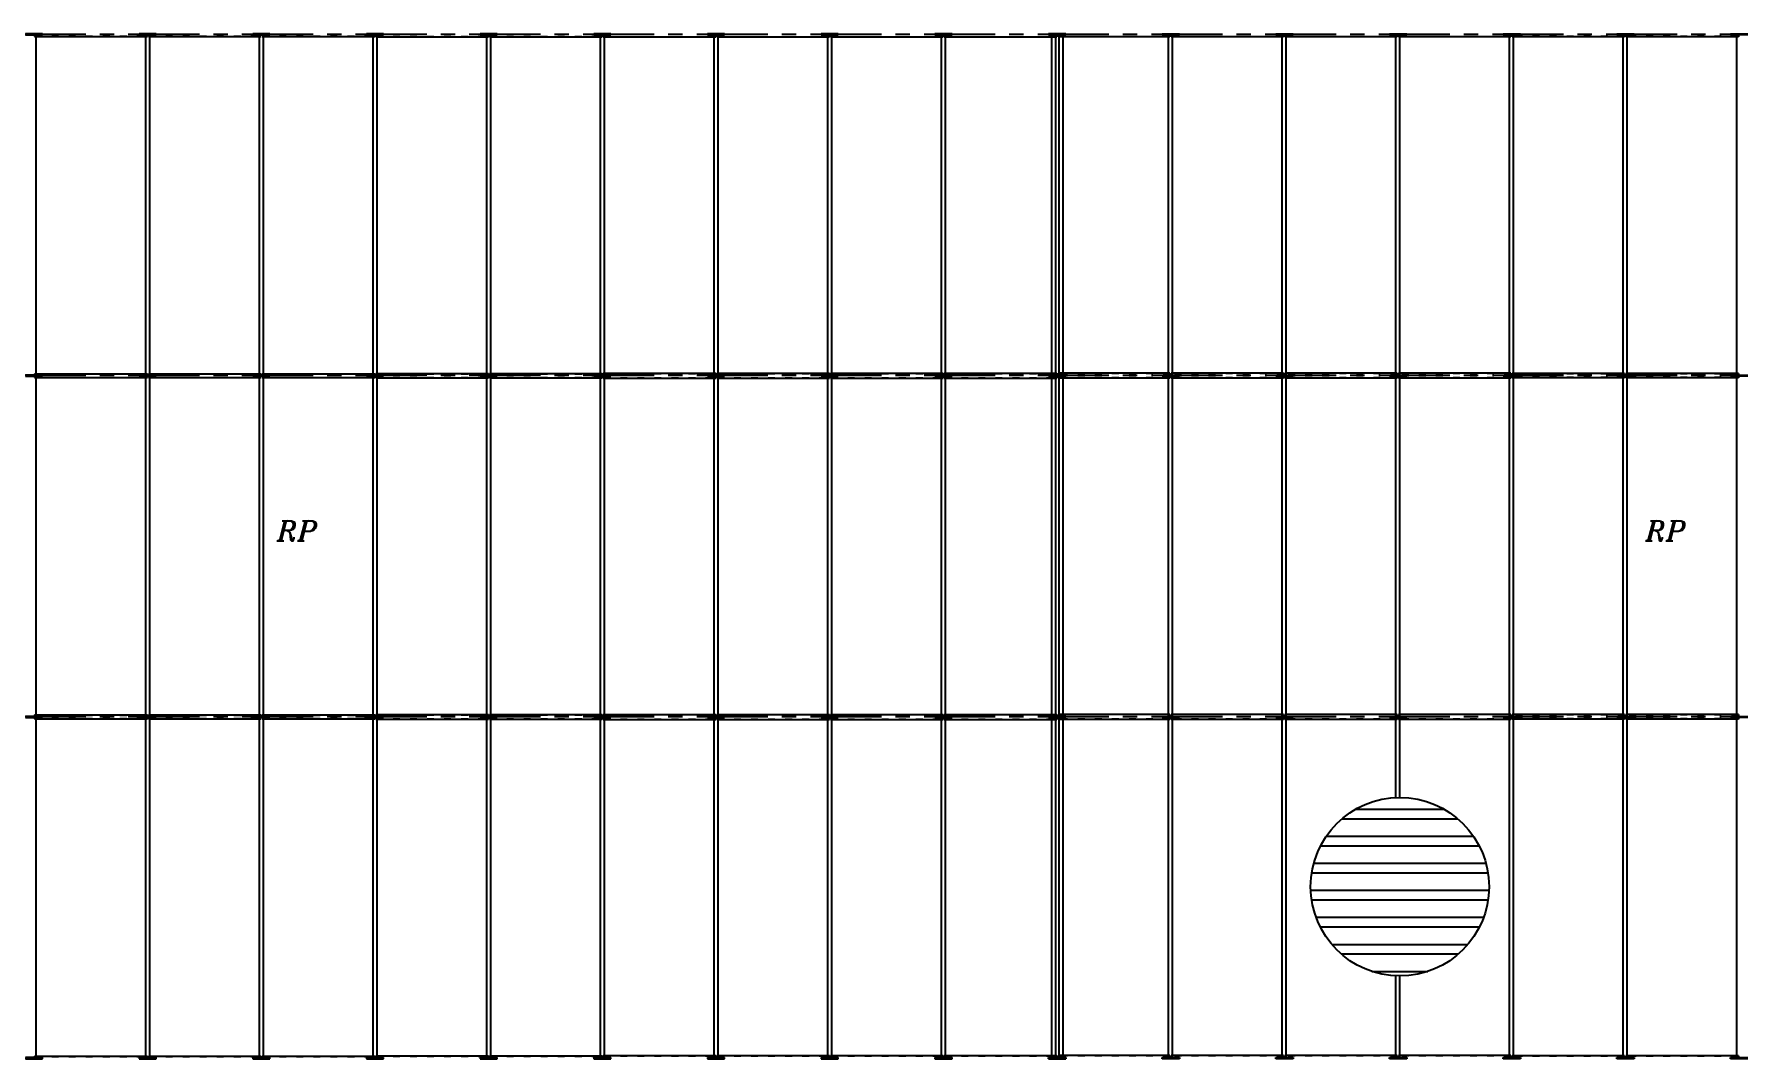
# Model space of a CAD drawing. Header units: inches. Extents: x -15 to 1885144, y -42615 to 866270.
# Drawn here: x 1662029 to 1692024, y 358420 to 376420 of the extents above; entities that cross this region are included whole.
import ezdxf

# ---------------------------------------------------------------- set-up
doc = ezdxf.new("R2010")
doc.units = ezdxf.units.IN
doc.header["$LTSCALE"] = 100
doc.header["$MEASUREMENT"] = 0
for name, pattern in [('CENTER', [2, 1.25, -0.25, 0.25, -0.25]), ('dash line', [30, 12, -18]), ('PHANTOM2', [1.25, 0.625, -0.125, 0.125, -0.125, 0.125, -0.125])]:
    doc.linetypes.add(name, pattern=pattern)
for name, color, linetype in [('axis', 8, 'PHANTOM2'), ('layout', 7, 'Continuous'), ('purlins', 4, 'Continuous'), ('text', 3, 'Continuous')]:
    doc.layers.add(name, color=color, linetype=linetype)
doc.styles.add('TEXT-3', font='ITALICT.shx', dxfattribs={"height": 350})

# ---------------------------------------------------------------- blocks, each defined once
blk = doc.blocks.new('*U1131')
at = {"layer": 'layout', "ltscale": 0.01}
for p, q in [((150, 10), (-150, 10)), ((-150, 10), (-150, -10)), ((150, -10), (150, 10)), ((-150, -10), (150, -10))]:
    blk.add_line(p, q, dxfattribs=at)
blk = doc.blocks.new('*U1132')
at = {"layer": 'layout', "color": 0, "linetype": 'ByBlock', "lineweight": -2, "transparency": 16777216}
for p in [(0, 0), (2000, 0), (4000, 0), (6000, 0), (8000, 0), (10000, 0), (12000, 0), (14000, 0), (16000, 0), (18000, 0)]:
    blk.add_blockref('*U1131', p, dxfattribs=at)
blk = doc.blocks.new('*U1133')
at = {"layer": 'layout', "ltscale": 0.01}
for p, q in [((150, 10), (-150, 10)), ((-150, 10), (-150, -10)), ((150, -10), (150, 10)), ((-150, -10), (150, -10))]:
    blk.add_line(p, q, dxfattribs=at)
blk = doc.blocks.new('*U1134')
at = {"layer": 'layout', "color": 0, "linetype": 'ByBlock', "lineweight": -2, "transparency": 16777216}
for p in [(0, 0), (2000, 0), (4000, 0), (6000, 0), (8000, 0), (10000, 0), (12000, 0), (14000, 0), (16000, 0), (18000, 0)]:
    blk.add_blockref('*U1133', p, dxfattribs=at)
blk = doc.blocks.new('*U1135')
at = {"layer": 'layout', "ltscale": 0.01}
for p, q in [((150, 10), (-150, 10)), ((-150, 10), (-150, -10)), ((150, -10), (150, 10)), ((-150, -10), (150, -10))]:
    blk.add_line(p, q, dxfattribs=at)
blk = doc.blocks.new('*U1136')
at = {"layer": 'layout', "color": 0, "linetype": 'ByBlock', "lineweight": -2, "transparency": 16777216}
for p in [(0, 0), (2000, 0), (4000, 0), (6000, 0), (8000, 0), (10000, 0), (12000, 0), (14000, 0), (16000, 0), (18000, 0)]:
    blk.add_blockref('*U1135', p, dxfattribs=at)
blk = doc.blocks.new('*U1137')
at = {"layer": 'layout', "ltscale": 0.01}
for p, q in [((150, 10), (-150, 10)), ((-150, 10), (-150, -10)), ((150, -10), (150, 10)), ((-150, -10), (150, -10))]:
    blk.add_line(p, q, dxfattribs=at)
blk = doc.blocks.new('*U1138')
at = {"layer": 'layout', "color": 0, "linetype": 'ByBlock', "lineweight": -2, "transparency": 16777216}
for p in [(0, 0), (2000, 0), (4000, 0), (6000, 0), (8000, 0), (10000, 0), (12000, 0), (14000, 0), (16000, 0), (18000, 0)]:
    blk.add_blockref('*U1137', p, dxfattribs=at)
blk = doc.blocks.new('*U1139')
at = {"layer": 'layout', "ltscale": 0.01}
for p, q in [((150, 10), (-150, 10)), ((-150, 10), (-150, -10)), ((150, -10), (150, 10)), ((-150, -10), (150, -10))]:
    blk.add_line(p, q, dxfattribs=at)
blk = doc.blocks.new('*U1140')
at = {"layer": 'layout', "color": 0, "linetype": 'ByBlock', "lineweight": -2, "transparency": 16777216}
for p in [(0, 0), (2000, 0), (4000, 0), (6000, 0), (8000, 0), (10000, 0), (12000, 0), (14000, 0), (16000, 0), (18000, 0)]:
    blk.add_blockref('*U1139', p, dxfattribs=at)
blk = doc.blocks.new('*U1141')
at = {"layer": 'layout', "ltscale": 0.01}
for p, q in [((150, 10), (-150, 10)), ((-150, 10), (-150, -10)), ((150, -10), (150, 10)), ((-150, -10), (150, -10))]:
    blk.add_line(p, q, dxfattribs=at)
blk = doc.blocks.new('*U1142')
at = {"layer": 'layout', "color": 0, "linetype": 'ByBlock', "lineweight": -2, "transparency": 16777216}
for p in [(0, 0), (2000, 0), (4000, 0), (6000, 0), (8000, 0), (10000, 0), (12000, 0), (14000, 0), (16000, 0), (18000, 0)]:
    blk.add_blockref('*U1141', p, dxfattribs=at)
blk = doc.blocks.new('*U1143')
at = {"layer": 'layout', "ltscale": 0.01}
for p, q in [((150, 10), (-150, 10)), ((-150, 10), (-150, -10)), ((150, -10), (150, 10)), ((-150, -10), (150, -10))]:
    blk.add_line(p, q, dxfattribs=at)
blk = doc.blocks.new('*U1144')
at = {"layer": 'layout', "color": 0, "linetype": 'ByBlock', "lineweight": -2, "transparency": 16777216}
for p in [(0, 0), (2000, 0), (4000, 0), (6000, 0), (8000, 0), (10000, 0), (12000, 0), (14000, 0), (16000, 0), (18000, 0)]:
    blk.add_blockref('*U1143', p, dxfattribs=at)
blk = doc.blocks.new('*U1145')
at = {"layer": 'layout', "ltscale": 0.01}
for p, q in [((150, 10), (-150, 10)), ((-150, 10), (-150, -10)), ((150, -10), (150, 10)), ((-150, -10), (150, -10))]:
    blk.add_line(p, q, dxfattribs=at)
blk = doc.blocks.new('*U1146')
at = {"layer": 'layout', "color": 0, "linetype": 'ByBlock', "lineweight": -2, "transparency": 16777216}
for p in [(0, 0), (2000, 0), (4000, 0), (6000, 0), (8000, 0), (10000, 0), (12000, 0), (14000, 0), (16000, 0), (18000, 0)]:
    blk.add_blockref('*U1145', p, dxfattribs=at)
blk = doc.blocks.new('*U1182')
at = {"layer": 'text', "linetype": 'Continuous', "style": 'TEXT-3'}
for p in [(651, -175), (24728, -175)]:
    blk.add_text('RP', height=350, dxfattribs=at).set_placement(p)
blk = doc.blocks.new('*U1183')
at = {"layer": 'text', "color": 0, "linetype": 'ByBlock', "lineweight": -2, "transparency": 16777216}
blk.add_blockref('*U1182', (0, 36000), dxfattribs=at)

msp = doc.modelspace()

# ---------------------------------------------------------------- hatches: boundary and pattern name
at = {"layer": 'layout', "ltscale": 0.01}
h = msp.add_hatch(dxfattribs=at)
h.set_pattern_fill('STEEL', color=256, scale=3802.420809, angle=135)
h.set_pattern_definition([(180, (1074222.45, 228756.6), (-4e-14, -475.3026), []), (180, (1074054.4, 228588.55), (-4e-14, -475.3026), [])])
h.paths.add_polyline_path([(1684489.726, 361429.695, 1), (1687627.851, 361429.695, 1)])

# ---------------------------------------------------------------- linework, layer by layer
at = {"layer": 'axis', "linetype": 'CENTER', "ltscale": 10}
for p, q in [((1734936.993, 376414.695), (1628025.176, 376414.695)), ((1734936.993, 376414.695), (1628025.176, 376414.695)), ((1734936.993, 376414.695), (1628025.176, 376414.695)), ((1734936.993, 376414.695), (1628025.176, 376414.695)), ((1734936.993, 370414.695), (1628025.176, 370414.695)), ((1734936.993, 370414.695), (1628025.176, 370414.695)), ((1734936.993, 370414.695), (1628025.176, 370414.695)), ((1734936.993, 370414.695), (1628025.176, 370414.695)), ((1734936.993, 364414.695), (1628025.176, 364414.695)), ((1734936.993, 364414.695), (1628025.176, 364414.695)), ((1734936.993, 364414.695), (1628025.176, 364414.695)), ((1734936.993, 364414.695), (1628025.176, 364414.695))]:
    msp.add_line(p, q, dxfattribs=at)
at = {"layer": 'layout', "ltscale": 0.01}
for p, q in [((1662039.378, 376404.695), (1662039.378, 376379.695)), ((1664024.378, 376404.695), (1664024.378, 376379.695)), ((1664044.378, 376404.695), (1664044.378, 376379.695)), ((1668024.378, 376404.695), (1668024.378, 376379.695)), ((1668044.378, 376404.695), (1668044.378, 376374.695)), ((1670024.378, 376404.695), (1670024.378, 376374.695)), ((1670044.378, 376404.695), (1670044.378, 376374.695)), ((1672024.378, 376404.695), (1672024.378, 376374.695)), ((1672044.378, 376404.695), (1672044.378, 376369.695)), ((1674024.378, 376404.695), (1674024.378, 376369.695)), ((1674044.378, 376404.695), (1674044.378, 376369.695)), ((1676024.378, 376404.695), (1676024.378, 376369.695)), ((1676044.378, 376404.695), (1676044.378, 376369.695)), ((1678024.378, 376404.695), (1678024.378, 376369.695)), ((1678044.378, 376404.695), (1678044.378, 376369.695)), ((1680024.378, 376404.695), (1680024.378, 376369.695)), ((1680044.378, 376404.695), (1680044.378, 376369.695)), ((1682014.378, 376404.695), (1682014.378, 376369.695)), ((1682034.378, 376404.695), (1682034.378, 376369.695)), ((1684014.378, 376404.695), (1684014.378, 376369.695)), ((1684034.378, 376404.695), (1684034.378, 376369.695)), ((1686014.378, 376404.695), (1686014.378, 376369.695)), ((1686034.378, 376404.695), (1686034.378, 376369.695)), ((1688014.378, 376404.695), (1688014.378, 376369.695)), ((1688034.378, 376404.695), (1688034.378, 376374.695)), ((1690014.378, 376404.695), (1690014.378, 376374.695)), ((1690034.378, 376404.695), (1690034.378, 376374.695)), ((1692014.378, 376404.695), (1692014.378, 376374.695)), ((1662039.378, 370449.695), (1662039.378, 370424.695)), ((1664024.378, 370449.695), (1664024.378, 370424.695)), ((1664044.378, 370449.695), (1664044.378, 370424.695)), ((1668024.378, 370449.695), (1668024.378, 370424.695)), ((1668044.378, 370454.695), (1668044.378, 370424.695)), ((1670024.378, 370454.695), (1670024.378, 370424.695)), ((1670044.378, 370454.695), (1670044.378, 370424.695)), ((1672024.378, 370454.695), (1672024.378, 370424.695)), ((1672044.378, 370459.695), (1672044.378, 370424.695)), ((1674024.378, 370459.695), (1674024.378, 370424.695)), ((1674044.378, 370459.695), (1674044.378, 370424.695)), ((1676024.378, 370459.695), (1676024.378, 370424.695)), ((1676044.378, 370459.695), (1676044.378, 370424.695)), ((1678024.378, 370459.695), (1678024.378, 370424.695)), ((1678044.378, 370459.695), (1678044.378, 370424.695)), ((1680024.378, 370459.695), (1680024.378, 370424.695)), ((1680044.378, 370459.695), (1680044.378, 370424.695)), ((1682014.378, 370459.695), (1682014.378, 370424.695)), ((1682034.378, 370459.695), (1682034.378, 370424.695)), ((1684014.378, 370459.695), (1684014.378, 370424.695)), ((1684034.378, 370459.695), (1684034.378, 370424.695)), ((1686014.378, 370459.695), (1686014.378, 370424.695)), ((1686034.378, 370459.695), (1686034.378, 370424.695)), ((1688014.378, 370459.695), (1688014.378, 370424.695)), ((1688034.378, 370454.695), (1688034.378, 370424.695)), ((1690014.378, 370454.695), (1690014.378, 370424.695)), ((1690034.378, 370454.695), (1690034.378, 370424.695)), ((1692014.378, 370454.695), (1692014.378, 370424.695)), ((1662039.378, 370404.695), (1662039.378, 370379.695)), ((1664024.378, 370404.695), (1664024.378, 370379.695)), ((1664044.378, 370404.695), (1664044.378, 370379.695)), ((1668024.378, 370404.695), (1668024.378, 370379.695)), ((1668044.378, 370404.695), (1668044.378, 370374.695)), ((1670024.378, 370404.695), (1670024.378, 370374.695)), ((1670044.378, 370404.695), (1670044.378, 370374.695)), ((1672024.378, 370404.695), (1672024.378, 370374.695)), ((1672044.378, 370404.695), (1672044.378, 370369.695)), ((1674024.378, 370404.695), (1674024.378, 370369.695)), ((1674044.378, 370404.695), (1674044.378, 370369.695)), ((1676024.378, 370404.695), (1676024.378, 370369.695)), ((1676044.378, 370404.695), (1676044.378, 370369.695)), ((1678024.378, 370404.695), (1678024.378, 370369.695)), ((1678044.378, 370404.695), (1678044.378, 370369.695)), ((1680024.378, 370404.695), (1680024.378, 370369.695)), ((1680044.378, 370404.695), (1680044.378, 370369.695)), ((1682014.378, 370404.695), (1682014.378, 370369.695)), ((1682034.378, 370404.695), (1682034.378, 370369.695)), ((1684014.378, 370404.695), (1684014.378, 370369.695)), ((1684034.378, 370404.695), (1684034.378, 370369.695)), ((1686014.378, 370404.695), (1686014.378, 370369.695)), ((1686034.378, 370404.695), (1686034.378, 370369.695)), ((1688014.378, 370404.695), (1688014.378, 370369.695)), ((1688034.378, 370404.695), (1688034.378, 370374.695)), ((1690014.378, 370404.695), (1690014.378, 370374.695)), ((1690034.378, 370404.695), (1690034.378, 370374.695)), ((1692014.378, 370404.695), (1692014.378, 370374.695)), ((1662039.378, 364449.695), (1662039.378, 364424.695)), ((1664024.378, 364449.695), (1664024.378, 364424.695)), ((1664044.378, 364449.695), (1664044.378, 364424.695)), ((1668024.378, 364449.695), (1668024.378, 364424.695)), ((1668044.378, 364454.695), (1668044.378, 364424.695)), ((1670024.378, 364454.695), (1670024.378, 364424.695)), ((1670044.378, 364454.695), (1670044.378, 364424.695)), ((1672024.378, 364454.695), (1672024.378, 364424.695)), ((1672044.378, 364459.695), (1672044.378, 364424.695)), ((1674024.378, 364459.695), (1674024.378, 364424.695)), ((1674044.378, 364459.695), (1674044.378, 364424.695)), ((1676024.378, 364459.695), (1676024.378, 364424.695)), ((1676044.378, 364459.695), (1676044.378, 364424.695)), ((1678024.378, 364459.695), (1678024.378, 364424.695)), ((1678044.378, 364459.695), (1678044.378, 364424.695)), ((1680024.378, 364459.695), (1680024.378, 364424.695)), ((1680044.378, 364459.695), (1680044.378, 364424.695)), ((1682014.378, 364459.695), (1682014.378, 364424.695)), ((1682034.378, 364459.695), (1682034.378, 364424.695)), ((1684014.378, 364459.695), (1684014.378, 364424.695)), ((1684034.378, 364459.695), (1684034.378, 364424.695)), ((1686014.378, 364459.695), (1686014.378, 364424.695)), ((1686034.378, 364459.695), (1686034.378, 364424.695)), ((1688014.378, 364459.695), (1688014.378, 364424.695)), ((1688034.378, 364454.695), (1688034.378, 364424.695)), ((1690014.378, 364454.695), (1690014.378, 364424.695)), ((1690034.378, 364454.695), (1690034.378, 364424.695)), ((1692014.378, 364454.695), (1692014.378, 364424.695)), ((1662039.378, 364404.695), (1662039.378, 364379.695)), ((1664024.378, 364404.695), (1664024.378, 364379.695)), ((1664044.378, 364404.695), (1664044.378, 364379.695)), ((1668024.378, 364404.695), (1668024.378, 364379.695)), ((1668044.378, 364404.695), (1668044.378, 364374.695)), ((1670024.378, 364404.695), (1670024.378, 364374.695)), ((1670044.378, 364404.695), (1670044.378, 364374.695)), ((1672024.378, 364404.695), (1672024.378, 364374.695)), ((1672044.378, 364404.695), (1672044.378, 364369.695)), ((1674024.378, 364404.695), (1674024.378, 364369.695)), ((1674044.378, 364404.695), (1674044.378, 364369.695)), ((1676024.378, 364404.695), (1676024.378, 364369.695)), ((1676044.378, 364404.695), (1676044.378, 364369.695)), ((1678024.378, 364404.695), (1678024.378, 364369.695)), ((1678044.378, 364404.695), (1678044.378, 364369.695)), ((1680024.378, 364404.695), (1680024.378, 364369.695)), ((1680044.378, 364404.695), (1680044.378, 364369.695)), ((1682014.378, 364404.695), (1682014.378, 364369.695)), ((1682034.378, 364404.695), (1682034.378, 364369.695)), ((1684014.378, 364404.695), (1684014.378, 364369.695)), ((1684034.378, 364404.695), (1684034.378, 364369.695)), ((1686014.378, 364404.695), (1686014.378, 364369.695)), ((1686034.378, 364404.695), (1686034.378, 364369.695)), ((1688014.378, 364404.695), (1688014.378, 364369.695)), ((1688034.378, 364404.695), (1688034.378, 364374.695)), ((1690014.378, 364404.695), (1690014.378, 364374.695)), ((1690034.378, 364404.695), (1690034.378, 364374.695)), ((1692014.378, 364404.695), (1692014.378, 364374.695)), ((1662039.378, 358449.695), (1662039.378, 358424.695)), ((1664024.378, 358449.695), (1664024.378, 358424.695)), ((1664044.378, 358449.695), (1664044.378, 358424.695)), ((1668024.378, 358449.695), (1668024.378, 358424.695)), ((1668044.378, 358454.695), (1668044.378, 358424.695)), ((1670024.378, 358454.695), (1670024.378, 358424.695)), ((1670044.378, 358454.695), (1670044.378, 358424.695)), ((1672024.378, 358454.695), (1672024.378, 358424.695)), ((1672044.378, 358459.695), (1672044.378, 358424.695)), ((1674024.378, 358459.695), (1674024.378, 358424.695)), ((1674044.378, 358459.695), (1674044.378, 358424.695)), ((1676024.378, 358459.695), (1676024.378, 358424.695)), ((1676044.378, 358459.695), (1676044.378, 358424.695)), ((1678024.378, 358459.695), (1678024.378, 358424.695)), ((1678044.378, 358459.695), (1678044.378, 358424.695)), ((1680024.378, 358459.695), (1680024.378, 358424.695)), ((1680044.378, 358459.695), (1680044.378, 358424.695)), ((1682014.378, 358459.695), (1682014.378, 358424.695)), ((1682034.378, 358459.695), (1682034.378, 358424.695)), ((1684014.378, 358459.695), (1684014.378, 358424.695)), ((1684034.378, 358459.695), (1684034.378, 358424.695)), ((1686014.378, 358459.695), (1686014.378, 358424.695)), ((1686034.378, 358459.695), (1686034.378, 358424.695)), ((1688014.378, 358459.695), (1688014.378, 358424.695)), ((1688034.378, 358454.695), (1688034.378, 358424.695)), ((1690014.378, 358454.695), (1690014.378, 358424.695)), ((1690034.378, 358454.695), (1690034.378, 358424.695)), ((1692014.378, 358454.695), (1692014.378, 358424.695))]:
    msp.add_line(p, q, dxfattribs=at)
at = {"layer": 'layout', "linetype": 'dash line', "ltscale": 0.1}
for p, q in [((1662039.378, 376384.695), (1664024.378, 376384.695)), ((1664044.378, 376384.695), (1666024.378, 376384.695)), ((1666044.378, 376384.695), (1668024.378, 376384.695)), ((1668044.378, 376379.695), (1670024.378, 376379.695)), ((1670044.378, 376379.695), (1672024.378, 376379.695)), ((1672044.378, 376374.695), (1674024.378, 376374.695)), ((1674044.378, 376374.695), (1676024.378, 376374.695)), ((1676044.378, 376374.695), (1678024.378, 376374.695)), ((1678044.378, 376374.695), (1680024.378, 376374.695)), ((1682014.378, 376374.695), (1680044.378, 376374.695)), ((1684014.378, 376374.695), (1682034.378, 376374.695)), ((1686014.378, 376374.695), (1684034.378, 376374.695)), ((1688014.378, 376374.695), (1686034.378, 376374.695)), ((1690014.378, 376379.695), (1688034.378, 376379.695)), ((1692014.378, 376379.695), (1690034.378, 376379.695)), ((1662039.378, 370444.695), (1664024.378, 370444.695)), ((1664044.378, 370444.695), (1666024.378, 370444.695)), ((1666044.378, 370444.695), (1668024.378, 370444.695)), ((1668044.378, 370449.695), (1670024.378, 370449.695)), ((1670044.378, 370449.695), (1672024.378, 370449.695)), ((1672044.378, 370454.695), (1674024.378, 370454.695)), ((1674044.378, 370454.695), (1676024.378, 370454.695)), ((1676044.378, 370454.695), (1678024.378, 370454.695)), ((1678044.378, 370454.695), (1680024.378, 370454.695)), ((1682014.378, 370454.695), (1680044.378, 370454.695)), ((1684014.378, 370454.695), (1682034.378, 370454.695)), ((1686014.378, 370454.695), (1684034.378, 370454.695)), ((1688014.378, 370454.695), (1686034.378, 370454.695)), ((1690014.378, 370449.695), (1688034.378, 370449.695)), ((1692014.378, 370449.695), (1690034.378, 370449.695)), ((1662039.378, 370384.695), (1664024.378, 370384.695)), ((1664044.378, 370384.695), (1666024.378, 370384.695)), ((1666044.378, 370384.695), (1668024.378, 370384.695)), ((1668044.378, 370379.695), (1670024.378, 370379.695)), ((1670044.378, 370379.695), (1672024.378, 370379.695)), ((1672044.378, 370374.695), (1674024.378, 370374.695)), ((1674044.378, 370374.695), (1676024.378, 370374.695)), ((1676044.378, 370374.695), (1678024.378, 370374.695)), ((1678044.378, 370374.695), (1680024.378, 370374.695)), ((1682014.378, 370374.695), (1680044.378, 370374.695)), ((1684014.378, 370374.695), (1682034.378, 370374.695)), ((1686014.378, 370374.695), (1684034.378, 370374.695)), ((1688014.378, 370374.695), (1686034.378, 370374.695)), ((1690014.378, 370379.695), (1688034.378, 370379.695)), ((1692014.378, 370379.695), (1690034.378, 370379.695)), ((1662039.378, 364444.695), (1664024.378, 364444.695)), ((1664044.378, 364444.695), (1666024.378, 364444.695)), ((1666044.378, 364444.695), (1668024.378, 364444.695)), ((1668044.378, 364449.695), (1670024.378, 364449.695)), ((1670044.378, 364449.695), (1672024.378, 364449.695)), ((1672044.378, 364454.695), (1674024.378, 364454.695)), ((1674044.378, 364454.695), (1676024.378, 364454.695)), ((1676044.378, 364454.695), (1678024.378, 364454.695)), ((1678044.378, 364454.695), (1680024.378, 364454.695)), ((1682014.378, 364454.695), (1680044.378, 364454.695)), ((1684014.378, 364454.695), (1682034.378, 364454.695)), ((1686014.378, 364454.695), (1684034.378, 364454.695)), ((1688014.378, 364454.695), (1686034.378, 364454.695)), ((1690014.378, 364449.695), (1688034.378, 364449.695)), ((1692014.378, 364449.695), (1690034.378, 364449.695)), ((1662039.378, 364384.695), (1664024.378, 364384.695)), ((1664044.378, 364384.695), (1666024.378, 364384.695)), ((1666044.378, 364384.695), (1668024.378, 364384.695)), ((1668044.378, 364379.695), (1670024.378, 364379.695)), ((1670044.378, 364379.695), (1672024.378, 364379.695)), ((1672044.378, 364374.695), (1674024.378, 364374.695)), ((1674044.378, 364374.695), (1676024.378, 364374.695)), ((1676044.378, 364374.695), (1678024.378, 364374.695)), ((1678044.378, 364374.695), (1680024.378, 364374.695)), ((1682014.378, 364374.695), (1680044.378, 364374.695)), ((1684014.378, 364374.695), (1682034.378, 364374.695)), ((1686014.378, 364374.695), (1684034.378, 364374.695)), ((1688014.378, 364374.695), (1686034.378, 364374.695)), ((1690014.378, 364379.695), (1688034.378, 364379.695)), ((1692014.378, 364379.695), (1690034.378, 364379.695)), ((1662039.378, 358444.695), (1664024.378, 358444.695)), ((1664044.378, 358444.695), (1666024.378, 358444.695)), ((1666044.378, 358444.695), (1668024.378, 358444.695)), ((1668044.378, 358449.695), (1670024.378, 358449.695)), ((1670044.378, 358449.695), (1672024.378, 358449.695)), ((1672044.378, 358454.695), (1674024.378, 358454.695)), ((1674044.378, 358454.695), (1676024.378, 358454.695)), ((1676044.378, 358454.695), (1678024.378, 358454.695)), ((1678044.378, 358454.695), (1680024.378, 358454.695)), ((1682014.378, 358454.695), (1680044.378, 358454.695)), ((1684014.378, 358454.695), (1682034.378, 358454.695)), ((1686014.378, 358454.695), (1684034.378, 358454.695)), ((1688014.378, 358454.695), (1686034.378, 358454.695)), ((1690014.378, 358449.695), (1688034.378, 358449.695)), ((1692014.378, 358449.695), (1690034.378, 358449.695))]:
    msp.add_line(p, q, dxfattribs=at)
at = {"layer": 'layout'}
for p, q in [((1662039.378, 376379.695), (1664024.378, 376379.695)), ((1664044.378, 376379.695), (1666024.378, 376379.695)), ((1666044.378, 376379.695), (1668024.378, 376379.695)), ((1668044.378, 376374.695), (1670024.378, 376374.695)), ((1670044.378, 376374.695), (1672024.378, 376374.695)), ((1672044.378, 376369.695), (1674024.378, 376369.695)), ((1674044.378, 376369.695), (1676024.378, 376369.695)), ((1676044.378, 376369.695), (1678024.378, 376369.695)), ((1678044.378, 376369.695), (1680024.378, 376369.695)), ((1682014.378, 376369.695), (1680044.378, 376369.695)), ((1684014.378, 376369.695), (1682034.378, 376369.695)), ((1686014.378, 376369.695), (1684034.378, 376369.695)), ((1688014.378, 376369.695), (1686034.378, 376369.695)), ((1690014.378, 376374.695), (1688034.378, 376374.695)), ((1692014.378, 376374.695), (1690034.378, 376374.695)), ((1662039.378, 370449.695), (1664024.378, 370449.695)), ((1664044.378, 370449.695), (1666024.378, 370449.695)), ((1666044.378, 370449.695), (1668024.378, 370449.695)), ((1668044.378, 370454.695), (1670024.378, 370454.695)), ((1670044.378, 370454.695), (1672024.378, 370454.695)), ((1672044.378, 370459.695), (1674024.378, 370459.695)), ((1674044.378, 370459.695), (1676024.378, 370459.695)), ((1676044.378, 370459.695), (1678024.378, 370459.695)), ((1678044.378, 370459.695), (1680024.378, 370459.695)), ((1682014.378, 370459.695), (1680044.378, 370459.695)), ((1684014.378, 370459.695), (1682034.378, 370459.695)), ((1686014.378, 370459.695), (1684034.378, 370459.695)), ((1688014.378, 370459.695), (1686034.378, 370459.695)), ((1690014.378, 370454.695), (1688034.378, 370454.695)), ((1692014.378, 370454.695), (1690034.378, 370454.695)), ((1662039.378, 370379.695), (1664024.378, 370379.695)), ((1664044.378, 370379.695), (1666024.378, 370379.695)), ((1666044.378, 370379.695), (1668024.378, 370379.695)), ((1668044.378, 370374.695), (1670024.378, 370374.695)), ((1670044.378, 370374.695), (1672024.378, 370374.695)), ((1672044.378, 370369.695), (1674024.378, 370369.695)), ((1674044.378, 370369.695), (1676024.378, 370369.695)), ((1676044.378, 370369.695), (1678024.378, 370369.695)), ((1678044.378, 370369.695), (1680024.378, 370369.695)), ((1682014.378, 370369.695), (1680044.378, 370369.695)), ((1684014.378, 370369.695), (1682034.378, 370369.695)), ((1686014.378, 370369.695), (1684034.378, 370369.695)), ((1688014.378, 370369.695), (1686034.378, 370369.695)), ((1690014.378, 370374.695), (1688034.378, 370374.695)), ((1692014.378, 370374.695), (1690034.378, 370374.695)), ((1662039.378, 364449.695), (1664024.378, 364449.695)), ((1664044.378, 364449.695), (1666024.378, 364449.695)), ((1666044.378, 364449.695), (1668024.378, 364449.695)), ((1668044.378, 364454.695), (1670024.378, 364454.695)), ((1670044.378, 364454.695), (1672024.378, 364454.695)), ((1672044.378, 364459.695), (1674024.378, 364459.695)), ((1674044.378, 364459.695), (1676024.378, 364459.695)), ((1676044.378, 364459.695), (1678024.378, 364459.695)), ((1678044.378, 364459.695), (1680024.378, 364459.695)), ((1682014.378, 364459.695), (1680044.378, 364459.695)), ((1684014.378, 364459.695), (1682034.378, 364459.695)), ((1686014.378, 364459.695), (1684034.378, 364459.695)), ((1688014.378, 364459.695), (1686034.378, 364459.695)), ((1690014.378, 364454.695), (1688034.378, 364454.695)), ((1692014.378, 364454.695), (1690034.378, 364454.695)), ((1662039.378, 364379.695), (1664024.378, 364379.695)), ((1664044.378, 364379.695), (1666024.378, 364379.695)), ((1666044.378, 364379.695), (1668024.378, 364379.695)), ((1668044.378, 364374.695), (1670024.378, 364374.695)), ((1670044.378, 364374.695), (1672024.378, 364374.695)), ((1672044.378, 364369.695), (1674024.378, 364369.695)), ((1674044.378, 364369.695), (1676024.378, 364369.695)), ((1676044.378, 364369.695), (1678024.378, 364369.695)), ((1678044.378, 364369.695), (1680024.378, 364369.695)), ((1682014.378, 364369.695), (1680044.378, 364369.695)), ((1684014.378, 364369.695), (1682034.378, 364369.695)), ((1686014.378, 364369.695), (1684034.378, 364369.695)), ((1688014.378, 364369.695), (1686034.378, 364369.695)), ((1690014.378, 364374.695), (1688034.378, 364374.695)), ((1692014.378, 364374.695), (1690034.378, 364374.695)), ((1662039.378, 358449.695), (1664024.378, 358449.695)), ((1664044.378, 358449.695), (1666024.378, 358449.695)), ((1666044.378, 358449.695), (1668024.378, 358449.695)), ((1668044.378, 358454.695), (1670024.378, 358454.695)), ((1670044.378, 358454.695), (1672024.378, 358454.695)), ((1672044.378, 358459.695), (1674024.378, 358459.695)), ((1674044.378, 358459.695), (1676024.378, 358459.695)), ((1676044.378, 358459.695), (1678024.378, 358459.695)), ((1678044.378, 358459.695), (1680024.378, 358459.695)), ((1682014.378, 358459.695), (1680044.378, 358459.695)), ((1684014.378, 358459.695), (1682034.378, 358459.695)), ((1686014.378, 358459.695), (1684034.378, 358459.695)), ((1688014.378, 358459.695), (1686034.378, 358459.695)), ((1690014.378, 358454.695), (1688034.378, 358454.695)), ((1692014.378, 358454.695), (1690034.378, 358454.695))]:
    msp.add_line(p, q, dxfattribs=at)
at = {"layer": 'layout', "linetype": 'dash line', "ltscale": 0.01}
for p, q in [((1666024.378, 376404.695), (1666024.378, 376379.695)), ((1666044.378, 376404.695), (1666044.378, 376379.695)), ((1666024.378, 370449.695), (1666024.378, 370424.695)), ((1666044.378, 370449.695), (1666044.378, 370424.695)), ((1666024.378, 370404.695), (1666024.378, 370379.695)), ((1666044.378, 370404.695), (1666044.378, 370379.695)), ((1666024.378, 364449.695), (1666024.378, 364424.695)), ((1666044.378, 364449.695), (1666044.378, 364424.695)), ((1666024.378, 364404.695), (1666024.378, 364379.695)), ((1666044.378, 364404.695), (1666044.378, 364379.695)), ((1666024.378, 358449.695), (1666024.378, 358424.695)), ((1666044.378, 358449.695), (1666044.378, 358424.695))]:
    msp.add_line(p, q, dxfattribs=at)
at = {"layer": 'layout', "ltscale": 0.01}
msp.add_circle((1686058.789, 361429.695), 1569.062, dxfattribs=at)
at = {"layer": 'purlins', "ltscale": 0.01}
for p, q in [((1662067.345, 370449.695), (1662067.345, 376404.695)), ((1663997.468, 370449.695), (1663997.468, 376404.695)), ((1664067.345, 370449.695), (1664067.345, 376404.695)), ((1665997.468, 370449.695), (1665997.468, 376404.695)), ((1666067.345, 370449.695), (1666067.345, 376404.695)), ((1667997.468, 370449.695), (1667997.468, 376404.695)), ((1668067.345, 370454.695), (1668067.345, 376404.695)), ((1669997.468, 370454.695), (1669997.468, 376404.695)), ((1670067.345, 376404.695), (1669997.468, 376404.695)), ((1670067.345, 370454.695), (1670067.345, 376404.695)), ((1671997.468, 370454.695), (1671997.468, 376404.695)), ((1672067.345, 370454.695), (1672067.345, 376404.695)), ((1673997.468, 370454.695), (1673997.468, 376404.695)), ((1674067.345, 370454.695), (1674067.345, 376404.695)), ((1675997.468, 370454.695), (1675997.468, 376404.695)), ((1676067.345, 370454.695), (1676067.345, 376404.695)), ((1677997.468, 370454.695), (1677997.468, 376404.695)), ((1678067.345, 370454.695), (1678067.345, 376404.695)), ((1679933.529, 370454.695), (1679933.529, 376404.695)), ((1680003.433, 370454.695), (1680003.433, 376404.695)), ((1680065.324, 370454.695), (1680065.324, 376404.695)), ((1680135.227, 370454.695), (1680135.227, 376404.695)), ((1681988.912, 370454.695), (1681988.912, 376404.695)), ((1682058.789, 370454.695), (1682058.789, 376404.695)), ((1683988.912, 370454.695), (1683988.912, 376404.695)), ((1684058.789, 370454.695), (1684058.789, 376404.695)), ((1685988.912, 370454.695), (1685988.912, 376404.695)), ((1686058.789, 370454.695), (1686058.789, 376404.695)), ((1687988.912, 370454.695), (1687988.912, 376404.695)), ((1688058.789, 370454.695), (1688058.789, 376404.695)), ((1689988.912, 370454.695), (1689988.912, 376404.695)), ((1690058.789, 370454.695), (1690058.789, 376404.695)), ((1691988.912, 370454.695), (1691988.912, 376404.695)), ((1662067.345, 370424.695), (1662067.345, 370449.695)), ((1663997.468, 370424.695), (1663997.468, 370449.695)), ((1664067.345, 370424.695), (1664067.345, 370449.695)), ((1665997.468, 370424.695), (1665997.468, 370459.695)), ((1666067.345, 370424.695), (1666067.345, 370459.695)), ((1667997.468, 370424.695), (1667997.468, 370459.695)), ((1668067.345, 370424.695), (1668067.345, 370459.695)), ((1669997.468, 370424.695), (1669997.468, 370459.695)), ((1670067.345, 370424.695), (1670067.345, 370459.695)), ((1671997.468, 370424.695), (1671997.468, 370459.695)), ((1672067.345, 370424.695), (1672067.345, 370459.695)), ((1673997.468, 370424.695), (1673997.468, 370459.695)), ((1674067.345, 370424.695), (1674067.345, 370459.695)), ((1675997.468, 370424.695), (1675997.468, 370459.695)), ((1676067.345, 370424.695), (1676067.345, 370459.695)), ((1677997.468, 370424.695), (1677997.468, 370459.695)), ((1678067.345, 370424.695), (1678067.345, 370459.695)), ((1679933.529, 370424.695), (1679933.529, 370459.695)), ((1680003.433, 370424.695), (1680003.433, 370459.695)), ((1680065.324, 370424.695), (1680065.324, 370459.695)), ((1680135.227, 370424.695), (1680135.227, 370459.695)), ((1681988.912, 370424.695), (1681988.912, 370459.695)), ((1682058.789, 370424.695), (1682058.789, 370459.695)), ((1683988.912, 370424.695), (1683988.912, 370459.695)), ((1684058.789, 370424.695), (1684058.789, 370459.695)), ((1685988.912, 370424.695), (1685988.912, 370459.695)), ((1686058.789, 370424.695), (1686058.789, 370459.695)), ((1687988.912, 370424.695), (1687988.912, 370459.695)), ((1688058.789, 370424.695), (1688058.789, 370459.695)), ((1689988.912, 370424.695), (1689988.912, 370459.695)), ((1690058.789, 370424.695), (1690058.789, 370459.695)), ((1691988.912, 370424.695), (1691988.912, 370459.695)), ((1662067.345, 364449.695), (1662067.345, 370404.695)), ((1663997.468, 364449.695), (1663997.468, 370404.695)), ((1664067.345, 364449.695), (1664067.345, 370404.695)), ((1665997.468, 364449.695), (1665997.468, 370404.695)), ((1666067.345, 364449.695), (1666067.345, 370404.695)), ((1667997.468, 364449.695), (1667997.468, 370404.695)), ((1668067.345, 364454.695), (1668067.345, 370404.695)), ((1669997.468, 364454.695), (1669997.468, 370404.695)), ((1670067.345, 370404.695), (1669997.468, 370404.695)), ((1670067.345, 364454.695), (1670067.345, 370404.695)), ((1671997.468, 364454.695), (1671997.468, 370404.695)), ((1672067.345, 364454.695), (1672067.345, 370404.695)), ((1673997.468, 364454.695), (1673997.468, 370404.695)), ((1674067.345, 364454.695), (1674067.345, 370404.695)), ((1675997.468, 364454.695), (1675997.468, 370404.695)), ((1676067.345, 364454.695), (1676067.345, 370404.695)), ((1677997.468, 364454.695), (1677997.468, 370404.695)), ((1678067.345, 364454.695), (1678067.345, 370404.695)), ((1679933.529, 364454.695), (1679933.529, 370404.695)), ((1680003.433, 364454.695), (1680003.433, 370404.695)), ((1680065.324, 364454.695), (1680065.324, 370404.695)), ((1680135.227, 364454.695), (1680135.227, 370404.695)), ((1681988.912, 364454.695), (1681988.912, 370404.695)), ((1682058.789, 364454.695), (1682058.789, 370404.695)), ((1683988.912, 364454.695), (1683988.912, 370404.695)), ((1684058.789, 364454.695), (1684058.789, 370404.695)), ((1685988.912, 364454.695), (1685988.912, 370404.695)), ((1686058.789, 364454.695), (1686058.789, 370404.695)), ((1687988.912, 364454.695), (1687988.912, 370404.695)), ((1688058.789, 364454.695), (1688058.789, 370404.695)), ((1689988.912, 364454.695), (1689988.912, 370404.695)), ((1690058.789, 364454.695), (1690058.789, 370404.695)), ((1691988.912, 364454.695), (1691988.912, 370404.695)), ((1662067.345, 364424.695), (1662067.345, 364449.695)), ((1663997.468, 364424.695), (1663997.468, 364449.695)), ((1664067.345, 364424.695), (1664067.345, 364449.695)), ((1665997.468, 364424.695), (1665997.468, 364459.695)), ((1666067.345, 364424.695), (1666067.345, 364459.695)), ((1667997.468, 364424.695), (1667997.468, 364459.695)), ((1668067.345, 364424.695), (1668067.345, 364459.695)), ((1669997.468, 364424.695), (1669997.468, 364459.695)), ((1670067.345, 364424.695), (1670067.345, 364459.695)), ((1671997.468, 364424.695), (1671997.468, 364459.695)), ((1672067.345, 364424.695), (1672067.345, 364459.695)), ((1673997.468, 364424.695), (1673997.468, 364459.695)), ((1674067.345, 364424.695), (1674067.345, 364459.695)), ((1675997.468, 364424.695), (1675997.468, 364459.695)), ((1676067.345, 364424.695), (1676067.345, 364459.695)), ((1677997.468, 364424.695), (1677997.468, 364459.695)), ((1678067.345, 364424.695), (1678067.345, 364459.695)), ((1679933.529, 364424.695), (1679933.529, 364459.695)), ((1680003.433, 364424.695), (1680003.433, 364459.695)), ((1680065.324, 364424.695), (1680065.324, 364459.695)), ((1680135.227, 364424.695), (1680135.227, 364459.695)), ((1681988.912, 364424.695), (1681988.912, 364459.695)), ((1682058.789, 364424.695), (1682058.789, 364459.695)), ((1683988.912, 364424.695), (1683988.912, 364459.695)), ((1684058.789, 364424.695), (1684058.789, 364459.695)), ((1685988.912, 364424.695), (1685988.912, 364459.695)), ((1686058.789, 364424.695), (1686058.789, 364459.695)), ((1687988.912, 364424.695), (1687988.912, 364459.695)), ((1688058.789, 364424.695), (1688058.789, 364459.695)), ((1689988.912, 364424.695), (1689988.912, 364459.695)), ((1690058.789, 364424.695), (1690058.789, 364459.695)), ((1691988.912, 364424.695), (1691988.912, 364459.695)), ((1662067.345, 358449.695), (1662067.345, 364404.695)), ((1663997.468, 358449.695), (1663997.468, 364404.695)), ((1664067.345, 358449.695), (1664067.345, 364404.695)), ((1665997.468, 358449.695), (1665997.468, 364404.695)), ((1666067.345, 358449.695), (1666067.345, 364404.695)), ((1667997.468, 358449.695), (1667997.468, 364404.695)), ((1668067.345, 358454.695), (1668067.345, 364404.695)), ((1669997.468, 358454.695), (1669997.468, 364404.695)), ((1670067.345, 364404.695), (1669997.468, 364404.695)), ((1670067.345, 358454.695), (1670067.345, 364404.695)), ((1671997.468, 358454.695), (1671997.468, 364404.695)), ((1672067.345, 358454.695), (1672067.345, 364404.695)), ((1673997.468, 358454.695), (1673997.468, 364404.695)), ((1674067.345, 358454.695), (1674067.345, 364404.695)), ((1675997.468, 358454.695), (1675997.468, 364404.695)), ((1676067.345, 358454.695), (1676067.345, 364404.695)), ((1677997.468, 358454.695), (1677997.468, 364404.695)), ((1678067.345, 358454.695), (1678067.345, 364404.695)), ((1679933.529, 358454.695), (1679933.529, 364404.695)), ((1680003.433, 358454.695), (1680003.433, 364404.695)), ((1680065.324, 358454.695), (1680065.324, 364404.695)), ((1680135.227, 358454.695), (1680135.227, 364404.695)), ((1681988.912, 358454.695), (1681988.912, 364404.695)), ((1682058.789, 358454.695), (1682058.789, 364404.695)), ((1683988.912, 358454.695), (1683988.912, 364404.695)), ((1684058.789, 358454.695), (1684058.789, 364404.695)), ((1685988.912, 362997.201), (1685988.912, 364404.695)), ((1686058.789, 362998.758), (1686058.789, 364404.695)), ((1687988.912, 358454.695), (1687988.912, 364404.695)), ((1688058.789, 358454.695), (1688058.789, 364404.695)), ((1689988.912, 358454.695), (1689988.912, 364404.695)), ((1690058.789, 358454.695), (1690058.789, 364404.695)), ((1691988.912, 358454.695), (1691988.912, 364404.695)), ((1685988.912, 358454.695), (1685988.912, 359862.19)), ((1686058.789, 358454.695), (1686058.789, 359860.633)), ((1662067.345, 358424.695), (1662067.345, 358449.695)), ((1663997.468, 358424.695), (1663997.468, 358449.695)), ((1664067.345, 358424.695), (1664067.345, 358449.695)), ((1665997.468, 358424.695), (1665997.468, 358459.695)), ((1666067.345, 358424.695), (1666067.345, 358459.695)), ((1667997.468, 358424.695), (1667997.468, 358459.695)), ((1668067.345, 358424.695), (1668067.345, 358459.695)), ((1669997.468, 358424.695), (1669997.468, 358459.695)), ((1670067.345, 358424.695), (1670067.345, 358459.695)), ((1671997.468, 358424.695), (1671997.468, 358459.695)), ((1672067.345, 358424.695), (1672067.345, 358459.695)), ((1673997.468, 358424.695), (1673997.468, 358459.695)), ((1674067.345, 358424.695), (1674067.345, 358459.695)), ((1675997.468, 358424.695), (1675997.468, 358459.695)), ((1676067.345, 358424.695), (1676067.345, 358459.695)), ((1677997.468, 358424.695), (1677997.468, 358459.695)), ((1678067.345, 358424.695), (1678067.345, 358459.695)), ((1679933.529, 358424.695), (1679933.529, 358459.695)), ((1680003.433, 358424.695), (1680003.433, 358459.695)), ((1680065.324, 358424.695), (1680065.324, 358459.695)), ((1680135.227, 358424.695), (1680135.227, 358459.695)), ((1681988.912, 358424.695), (1681988.912, 358459.695)), ((1682058.789, 358424.695), (1682058.789, 358459.695)), ((1683988.912, 358424.695), (1683988.912, 358459.695)), ((1684058.789, 358424.695), (1684058.789, 358459.695)), ((1685988.912, 358424.695), (1685988.912, 358459.695)), ((1686058.789, 358424.695), (1686058.789, 358459.695)), ((1687988.912, 358424.695), (1687988.912, 358459.695)), ((1688058.789, 358424.695), (1688058.789, 358459.695)), ((1689988.912, 358424.695), (1689988.912, 358459.695)), ((1690058.789, 358424.695), (1690058.789, 358459.695)), ((1691988.912, 358424.695), (1691988.912, 358459.695))]:
    msp.add_line(p, q, dxfattribs=at)

# ---------------------------------------------------------------- block references
at = {"layer": 'layout'}
for name, p in [('*U1144', (1662029.378, 376414.695)), ('*U1140', (1662029.378, 370414.695)), ('*U1136', (1662029.378, 364414.695)), ('*U1132', (1662029.378, 358414.695))]:
    msp.add_blockref(name, p, dxfattribs=at)
at = {"layer": 'layout', "xscale": -1}
for name, p in [('*U1146', (1698029.378, 376414.695)), ('*U1142', (1698029.378, 370414.695)), ('*U1138', (1698029.378, 364414.695)), ('*U1134', (1698029.378, 358414.695))]:
    msp.add_blockref(name, p, dxfattribs=at)
at = {"layer": 'text'}
msp.add_blockref('*U1183', (1665651.315, 331684.429), dxfattribs=at)

doc.saveas('drawing.dxf')
